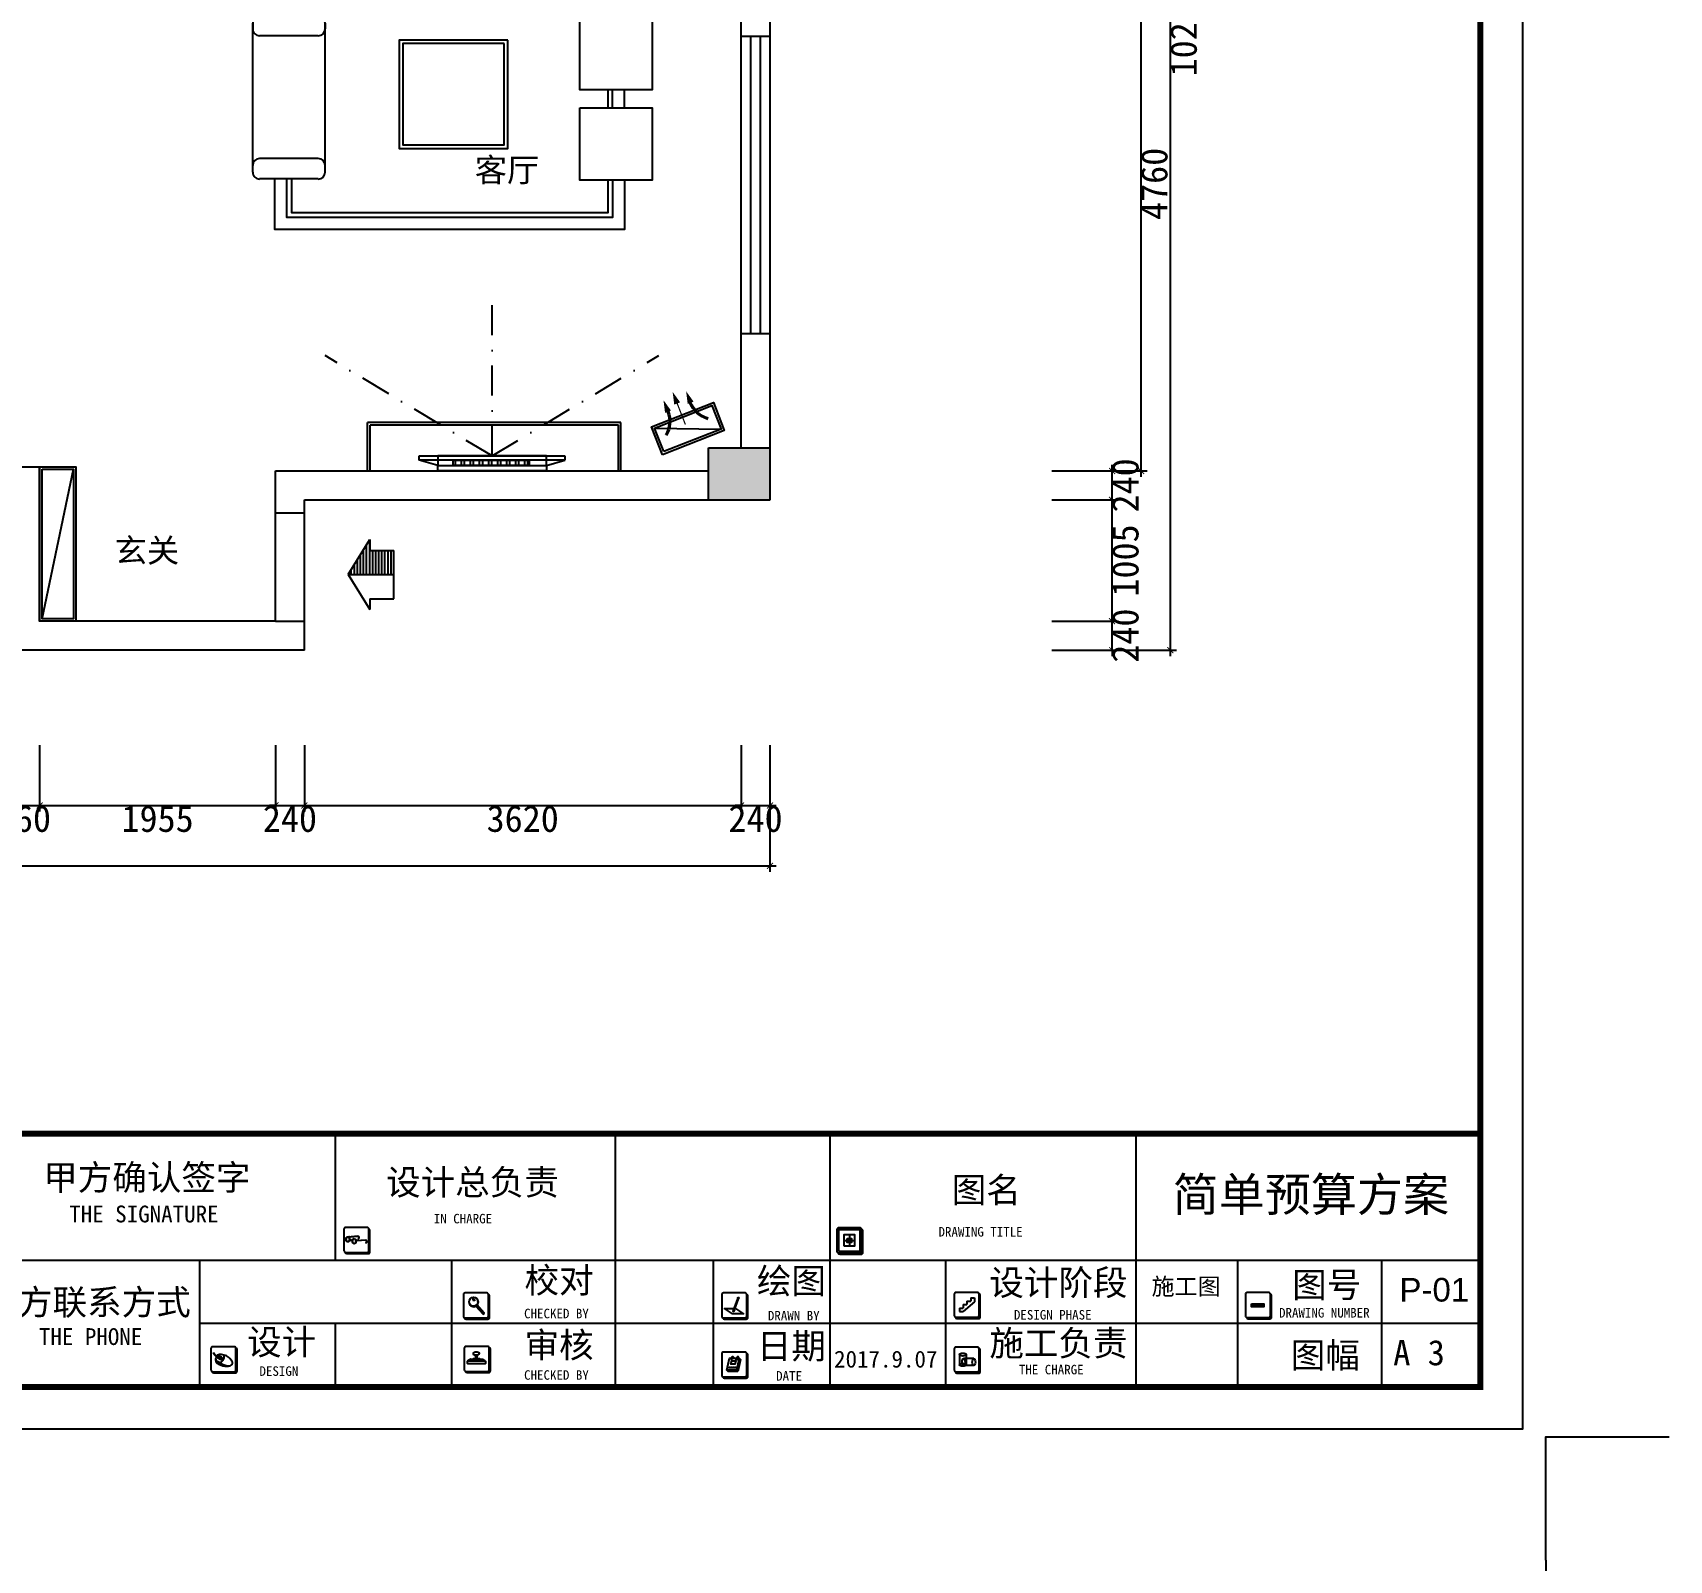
# Model space of a CAD drawing. Header units: millimetres. Extents: x 39175 to 443077, y -41362 to 75939.
# Drawn here: x 323494 to 337061, y -18370 to -5706 of the extents above; entities that cross this region are included whole.
import ezdxf
from ezdxf.enums import TextEntityAlignment as Align

# ---------------------------------------------------------------- set-up
doc = ezdxf.new("R2010")
doc.units = ezdxf.units.MM
doc.linetypes.add('DASHDOT', pattern=[1, 0.5, -0.25, 0, -0.25])
for name, color, linetype in [('0-01图框模板说明', 2, 'Continuous'), ('0-02图框细线', 136, 'Continuous'), ('016-P平面家具', 51, 'Continuous'), ('阿拉1', 8, 'Continuous')]:
    doc.layers.add(name, color=color, linetype=linetype)
doc.layers.add('Z not print', color=8, linetype='Continuous', plot=False)
doc.styles.add('ar', font='arial.ttf')
doc.styles.get("Standard").update_dxf_attribs({"font": ''})
doc.styles.get('Standard').set_extended_font_data('NSimSun')
doc.dimstyles.new('ISO-25', dxfattribs={"dimtxt": 220, "dimasz": 50, "dimexe": 50, "dimexo": 0.625, "dimtad": 2, "dimdec": 0, "dimtxsty": 'Standard', "dimblk": 'ARCHTICK', "dimcen": 2.5, "dimdle": 50, "dimclrd": 251, "dimclre": 251, "dimclrt": 51, "dimadec": 0, "dimazin": 0, "dimtfac": 1, "dimtdec": 0, "dimtix": 1, "dimtmove": 2, "dimatfit": 3, "dimfxl": 500, "dimfxlon": 1, "dimarcsym": 0})

# ---------------------------------------------------------------- blocks, each defined once
blk = doc.blocks.new('hgggg')
at = {"layer": '0-01图框模板说明'}
for points in [[(3505.73, 399.54, -0.414214), (3505.53, 399.34), (3502.97, 399.34, -0.071272), (3502.92, 399.35, 0.348143), (3503.11, 399.2), (3505.67, 399.2, 0.414214), (3505.86, 399.39), (3505.86, 401.95, 0.333108), (3505.72, 402.14, -0.057743), (3505.73, 402.09)], [(3564.11, 399.47, -0.414214), (3563.92, 399.28), (3561.36, 399.28, -0.071272), (3561.3, 399.28, 0.348143), (3561.5, 399.13), (3564.05, 399.13, 0.414214), (3564.25, 399.33), (3564.25, 401.89, 0.333108), (3564.11, 402.08, -0.057743), (3564.11, 402.03)], [(3519.89, 391.78, -0.414214), (3519.7, 391.59), (3517.14, 391.59, -0.071272), (3517.08, 391.59, 0.348143), (3517.27, 391.44), (3519.83, 391.44, 0.414214), (3520.03, 391.64), (3520.03, 394.2, 0.333108), (3519.89, 394.39, -0.057743), (3519.89, 394.34)], [(3550.49, 391.78, -0.414214), (3550.29, 391.59), (3547.73, 391.59, -0.071272), (3547.68, 391.59, 0.348143), (3547.87, 391.44), (3550.43, 391.44, 0.414214), (3550.62, 391.64), (3550.62, 394.2, 0.333108), (3550.48, 394.39, -0.057743), (3550.49, 394.34)], [(3578.01, 391.85, -0.414214), (3577.81, 391.65), (3575.26, 391.65, -0.071272), (3575.2, 391.66, 0.348143), (3575.39, 391.51), (3577.95, 391.51, 0.414214), (3578.15, 391.7), (3578.15, 394.26, 0.333108), (3578.01, 394.45, -0.057743), (3578.01, 394.4)], [(3612.51, 391.82, -0.414214), (3612.31, 391.62), (3609.76, 391.62, -0.071272), (3609.7, 391.63, 0.348143), (3609.89, 391.48), (3612.45, 391.48, 0.414214), (3612.65, 391.67), (3612.65, 394.23, 0.333108), (3612.51, 394.42, -0.057743), (3612.51, 394.38)], [(3610.26, 393.25), (3611.74, 393.25), (3611.74, 392.89), (3610.26, 392.89)], [(3489.99, 385.41, -0.414214), (3489.79, 385.21), (3487.23, 385.21, -0.071272), (3487.18, 385.22, 0.348143), (3487.37, 385.07), (3489.93, 385.07, 0.414214), (3490.12, 385.26), (3490.12, 387.82, 0.333108), (3489.98, 388.01, -0.057743), (3489.99, 387.97)], [(3519.99, 385.44, -0.414214), (3519.79, 385.25), (3517.23, 385.25, -0.071272), (3517.18, 385.26, 0.348143), (3517.37, 385.1), (3519.93, 385.1, 0.414214), (3520.13, 385.3), (3520.13, 387.86, 0.333108), (3519.98, 388.05, -0.057743), (3519.99, 388)], [(3578.01, 385.37, -0.414214), (3577.81, 385.18), (3575.26, 385.18, -0.071272), (3575.2, 385.18, 0.348143), (3575.39, 385.03), (3577.95, 385.03, 0.414214), (3578.15, 385.23), (3578.15, 387.79, 0.333108), (3578.01, 387.98, -0.057743), (3578.01, 387.93)], [(3550.49, 384.79, -0.414214), (3550.29, 384.59), (3547.73, 384.59, -0.071272), (3547.68, 384.6, 0.348143), (3547.87, 384.45), (3550.43, 384.45, 0.414214), (3550.62, 384.64), (3550.62, 387.2, 0.333108), (3550.48, 387.39, -0.057743), (3550.49, 387.35)]]:
    blk.add_hatch(color=8, dxfattribs=at).paths.add_polyline_path(points)
h = blk.add_hatch(color=8, dxfattribs=at)
h.paths.add_polyline_path([(3562.64, 400.99), (3562.38, 400.99), (3562.38, 400.75), (3562.64, 400.75)])
h.paths.add_polyline_path([(3562.64, 400.75), (3562.89, 400.75), (3562.89, 400.99), (3562.64, 400.99)])
h.paths.add_polyline_path([(3562.64, 400.75), (3562.64, 400.52), (3562.89, 400.52), (3562.89, 400.75)])
h.paths.add_polyline_path([(3562.64, 400.75), (3562.38, 400.75), (3562.38, 400.52), (3562.64, 400.52)])
at = {"layer": '0-01图框模板说明', "color": 8}
for p, q in [((3503.25, 401.2), (3504.44, 401.29)), ((3503.43, 401.19), (3504.46, 401.27)), ((3562.64, 401.41), (3562.64, 400.1)), ((3504.18, 400.74), (3505.37, 400.84)), ((3504.36, 400.73), (3505.39, 400.81)), ((3561.98, 400.75), (3563.29, 400.75)), ((3577.45, 393.49), (3576.13, 392.32)), ((3576.56, 393.56), (3576.56, 393.15)), ((3576.56, 393.56), (3577.01, 393.56)), ((3577.01, 393.95), (3577.45, 393.95)), ((3577.01, 393.95), (3577.01, 393.56)), ((3577.45, 393.95), (3577.45, 393.49)), ((3518.38, 393.02), (3519.23, 392.05)), ((3518.54, 393.16), (3519.38, 392.19)), ((3548.9, 392.34), (3548.88, 392.3)), ((3548.88, 392.3), (3548.89, 392.28)), ((3548.91, 392.33), (3548.89, 392.28)), ((3548.9, 392.3), (3548.89, 392.28)), ((3548.92, 392.33), (3548.9, 392.3)), ((3575.67, 392.73), (3575.67, 392.32)), ((3575.67, 392.73), (3576.12, 392.73)), ((3575.67, 392.32), (3576.13, 392.32)), ((3576.12, 393.15), (3576.56, 393.15)), ((3576.12, 393.15), (3576.12, 392.73)), ((3487.53, 386.56), (3487.53, 386.56)), ((3487.66, 386.95), (3488.14, 386.7)), ((3487.75, 386.44), (3488.36, 386.1)), ((3488.27, 386.93), (3487.79, 387.11)), ((3487.86, 386.92), (3487.86, 386.92)), ((3487.86, 386.92), (3488.21, 386.73)), ((3488.28, 386.86), (3487.91, 387.01)), ((3488.9, 387.07), (3488.28, 387.23)), ((3488.41, 386.7), (3488.52, 386.64)), ((3517.44, 386.49), (3517.74, 386.7)), ((3517.77, 386.7), (3518.07, 386.7)), ((3518.41, 386.87), (3518.41, 386.93)), ((3518.52, 386.87), (3518.52, 386.93)), ((3518.89, 386.7), (3519.22, 386.7)), ((3519.52, 386.49), (3519.25, 386.69)), ((3549.63, 386.78), (3549.3, 385.36)), ((3549.68, 386.74), (3549.35, 385.32)), ((3549.72, 386.71), (3549.39, 385.29)), ((3549.76, 386.67), (3549.43, 385.25)), ((3549.59, 386.82), (3549.76, 386.67)), ((3575.68, 387.24), (3575.68, 386.03)), ((3577.38, 386.76), (3576.17, 386.76)), ((3577.38, 385.95), (3576.17, 385.95)), ((3576.49, 387.24), (3576.49, 386.03)), ((3548.12, 385.4), (3548.29, 385.25)), ((3549.3, 385.36), (3548.17, 385.36)), ((3549.35, 385.32), (3548.21, 385.32)), ((3549.39, 385.29), (3548.26, 385.29)), ((3549.43, 385.25), (3548.29, 385.25))]:
    blk.add_line(p, q, dxfattribs=at)
at = {"layer": '0-01图框模板说明', "color": 2, "const_width": 0.724}
blk.add_lwpolyline([(3637.38, 670.41), (3637.38, 383.41), (3227.38, 383.41), (3227.38, 670.41)], close=True, dxfattribs=at)
blk.add_lwpolyline([(3637.38, 413.41), (3227.33, 413.41)], dxfattribs=at)
at = {"layer": '0-01图框模板说明', "color": 8}
for points in [[(3502.97, 399.34), (3505.53, 399.34, 0.414214), (3505.73, 399.54), (3505.73, 402.09, 0.414214), (3505.53, 402.29), (3502.97, 402.29, 0.414214), (3502.78, 402.09), (3502.78, 399.54, 0.414214)], [(3561.36, 399.28), (3563.92, 399.28, 0.414214), (3564.11, 399.47), (3564.11, 402.03, 0.414214), (3563.92, 402.23), (3561.36, 402.23, 0.414214), (3561.16, 402.03), (3561.16, 399.47, 0.414214)], [(3517.14, 391.59), (3519.7, 391.59, 0.414214), (3519.89, 391.78), (3519.89, 394.34, 0.414214), (3519.7, 394.54), (3517.14, 394.54, 0.414214), (3516.94, 394.34), (3516.94, 391.78, 0.414214)], [(3547.73, 391.59), (3550.29, 391.59, 0.414214), (3550.49, 391.78), (3550.49, 394.34, 0.414214), (3550.29, 394.54), (3547.73, 394.54, 0.414214), (3547.54, 394.34), (3547.54, 391.78, 0.414214)], [(3549.55, 393.92), (3549.44, 393.95), (3549.44, 393.97, -0.451962), (3549.51, 394), (3549.52, 393.99, -0.418435), (3549.55, 393.93)], [(3575.26, 391.65), (3577.81, 391.65, 0.414214), (3578.01, 391.85), (3578.01, 394.4, 0.414214), (3577.81, 394.6), (3575.26, 394.6, 0.414214), (3575.06, 394.4), (3575.06, 391.85, 0.414214)], [(3609.76, 391.62), (3612.31, 391.62, 0.414214), (3612.51, 391.82), (3612.51, 394.38, 0.414214), (3612.31, 394.57), (3609.76, 394.57, 0.414214), (3609.56, 394.38), (3609.56, 391.82, 0.414214)], [(3487.23, 385.21), (3489.79, 385.21, 0.414214), (3489.99, 385.41), (3489.99, 387.97, 0.414214), (3489.79, 388.16), (3487.23, 388.16, 0.414214), (3487.03, 387.97), (3487.03, 385.41, 0.414214)], [(3517.23, 385.25), (3519.79, 385.25, 0.414214), (3519.99, 385.44), (3519.99, 388, 0.414214), (3519.79, 388.2), (3517.23, 388.2, 0.414214), (3517.04, 388), (3517.04, 385.44, 0.414214)], [(3575.26, 385.18), (3577.81, 385.18, 0.414214), (3578.01, 385.37), (3578.01, 387.93, 0.414214), (3577.81, 388.13), (3575.26, 388.13, 0.414214), (3575.06, 387.93), (3575.06, 385.37, 0.414214)], [(3517.48, 386.5), (3519.48, 386.5, -0.414214), (3519.53, 386.45), (3519.53, 386.19, -0.414214), (3519.48, 386.13), (3517.48, 386.13, -0.414214), (3517.42, 386.19), (3517.42, 386.45, -0.414214)], [(3547.73, 384.59), (3550.29, 384.59, 0.414214), (3550.49, 384.79), (3550.49, 387.35, 0.414214), (3550.29, 387.54), (3547.73, 387.54, 0.414214), (3547.54, 387.35), (3547.54, 384.79, 0.414214)]]:
    blk.add_lwpolyline(points, format="xyb", close=True, dxfattribs=at)
for points in [[(3502.92, 399.35, 0.348143), (3503.11, 399.2), (3505.67, 399.2, 0.414214), (3505.86, 399.39), (3505.86, 401.95, 0.333108), (3505.72, 402.14)], [(3561.3, 399.28, 0.348143), (3561.5, 399.13), (3564.05, 399.13, 0.414214), (3564.25, 399.33), (3564.25, 401.89, 0.333108), (3564.11, 402.08)], [(3517.08, 391.59, 0.348143), (3517.27, 391.44), (3519.83, 391.44, 0.414214), (3520.03, 391.64), (3520.03, 394.2, 0.333108), (3519.89, 394.39)], [(3547.68, 391.59, 0.348143), (3547.87, 391.44), (3550.43, 391.44, 0.414214), (3550.62, 391.64), (3550.62, 394.2, 0.333108), (3550.48, 394.39)], [(3575.2, 391.66, 0.348143), (3575.39, 391.51), (3577.95, 391.51, 0.414214), (3578.15, 391.7), (3578.15, 394.26, 0.333108), (3578.01, 394.45)], [(3609.7, 391.63, 0.348143), (3609.89, 391.48), (3612.45, 391.48, 0.414214), (3612.65, 391.67), (3612.65, 394.23, 0.333108), (3612.51, 394.42)], [(3487.18, 385.22, 0.348143), (3487.37, 385.07), (3489.93, 385.07, 0.414214), (3490.12, 385.26), (3490.12, 387.82, 0.333108), (3489.98, 388.01)], [(3517.18, 385.26, 0.348143), (3517.37, 385.1), (3519.93, 385.1, 0.414214), (3520.13, 385.3), (3520.13, 387.86, 0.333108), (3519.98, 388.05)], [(3575.2, 385.18, 0.348143), (3575.39, 385.03), (3577.95, 385.03, 0.414214), (3578.15, 385.23), (3578.15, 387.79, 0.333108), (3578.01, 387.98)], [(3547.68, 384.6, 0.348143), (3547.87, 384.45), (3550.43, 384.45, 0.414214), (3550.62, 384.64), (3550.62, 387.2, 0.333108), (3550.48, 387.39)]]:
    blk.add_lwpolyline(points, format="xyb", dxfattribs=at)
for points in [[(3561.37, 399.48), (3563.91, 399.48), (3563.91, 402.02), (3561.37, 402.02)], [(3561.98, 400.1), (3563.29, 400.1), (3563.29, 401.41), (3561.98, 401.41)], [(3562.38, 400.99), (3562.89, 400.99), (3562.89, 400.52), (3562.38, 400.52)], [(3549.51, 393.82), (3549.4, 393.85), (3548.94, 392.57), (3549.04, 392.54)], [(3549.55, 393.91), (3549.44, 393.96), (3549.4, 393.86), (3549.51, 393.81)], [(3548.92, 392.33), (3548.9, 392.34), (3548.94, 392.57), (3549.04, 392.54)], [(3610.26, 393.25), (3611.74, 393.25), (3611.74, 392.89), (3610.26, 392.89)], [(3518.03, 386.68), (3518.93, 386.68), (3518.93, 386.57), (3518.03, 386.57)], [(3548.41, 385.73), (3548.52, 385.73), (3548.49, 385.65), (3548.38, 385.65)], [(3548.72, 386.48), (3549.18, 386.48), (3549.07, 386.11), (3548.6, 386.11)], [(3548.63, 385.73), (3548.74, 385.73), (3548.71, 385.65), (3548.6, 385.65)], [(3548.84, 385.73), (3548.95, 385.73), (3548.93, 385.65), (3548.81, 385.65)], [(3549.06, 385.73), (3549.17, 385.73), (3549.14, 385.65), (3549.03, 385.65)]]:
    blk.add_lwpolyline(points, close=True, dxfattribs=at)
for points in [[(3549.11, 392.7), (3549.15, 392.7), (3550.12, 392.07), (3548.82, 392.07), (3547.85, 392.7), (3548.98, 392.7)], [(3518.62, 386.76), (3518.8, 386.76), (3518.93, 386.68), (3518.03, 386.68), (3518.17, 386.76), (3518.31, 386.76)], [(3548.7, 386.82), (3549.59, 386.82), (3549.26, 385.4), (3548.12, 385.4), (3548.45, 386.82), (3548.65, 386.82)]]:
    blk.add_lwpolyline(points, dxfattribs=at)
for centre, radius in [((3518.13, 393.49), 0.533), ((3549.28, 386.66), 0.04)]:
    blk.add_circle(centre, radius, dxfattribs=at)
for centre, radius, start, end in [((3504.37, 401.1), 0.208, 298.7114, 70.1269), ((3504.37, 401.09), 0.198, 300.3285, 62.5398), ((3504.46, 401.26), 0.00492, 62.5398, 94.538), ((3503.53, 400.83), 0.368, 105.757, 120.9015), ((3503.54, 400.47), 0.321, 39.9377, 115.0821), ((3503.66, 401.01), 0.239, 194.4811, 315.0527), ((3503.43, 401.18), 0.00492, 94.538, 105.757), ((3504.46, 400.38), 0.368, 105.757, 138.6812), ((3504.36, 400.73), 0.00492, 94.538, 105.757), ((3504.47, 400.92), 0.00504, 133.8328, 294.2798), ((3505.3, 400.64), 0.208, 298.7114, 70.1269), ((3505.39, 400.81), 0.00492, 62.5398, 94.538), ((3505.3, 400.64), 0.198, 300.3285, 62.5398), ((3505.4, 400.46), 0.00504, 133.8328, 294.2798), ((3518.1, 393.5), 0.266, 22.4479, 114.9174), ((3518.04, 393.62), 0.125, 340.0341, 111.5177), ((3518.14, 393.44), 0.533, 323.7918, 16.5929), ((3518.14, 393.44), 0.533, 191.5054, 300.5031), ((3519.27, 392.15), 0.116, 246.2917, 21.6824), ((3488.27, 386.62), 0.686, 172.2315, 207.5085), ((3487.9, 386.71), 0.315, 158.1829, 240.9002), ((3488.94, 386.19), 1.48, 139.3249, 154.2833), ((3488.96, 388.03), 2.17, 233.0714, 279.6677), ((3488.13, 386.74), 0.518, 74.0812, 127.264), ((3487.88, 386.97), 0.0535, 54.1755, 246.924), ((3487.91, 386.98), 0.691, 277.384, 14.5417), ((3488.3, 386.97), 0.31, 239.1443, 279.6549), ((3488.23, 386.8), 0.0797, 255.5948, 46.2056), ((3488.13, 386.65), 0.31, 22.1455, 62.6561), ((3488.34, 386.74), 0.0787, 279.6549, 22.1455), ((3489.22, 387.84), 1.94, 243.4996, 273.0164), ((3487.87, 385.42), 1.94, 28.784, 58.3007), ((3489.18, 386.27), 0.4, 290.3762, 11.4241), ((3517.77, 386.65), 0.0574, 90, 119.8772), ((3518.46, 388.33), 1.14, 259.2449, 280.7551), ((3517.99, 386.87), 0.423, 7.6088, 51.9955), ((3518.23, 386.94), 0.197, 284.907, 336.821), ((3518.47, 387.04), 0.345, 237.0341, 302.9659), ((3518.94, 386.87), 0.423, 128.0045, 172.3912), ((3518.56, 386.87), 0.0402, 180, 209.5766), ((3518.71, 386.96), 0.21, 209.5766, 255.9056), ((3519.22, 386.65), 0.0574, 58.6434, 90), ((3548.67, 386.66), 0.04, 133.5405, 58.5094), ((3548.94, 386.72), 0.301, 120.0838, 193.4607), ((3548.67, 386.67), 0.0305, 218.3923, 328.4538), ((3548.94, 386.73), 0.249, 118.9884, 196.0214), ((3548.69, 386.65), 0.04, 72.6047, 87.6936), ((3548.83, 386.84), 0.146, 350.5454, 105.731), ((3548.81, 386.83), 0.115, 355.4404, 89.6822), ((3549.55, 386.72), 0.301, 127.1675, 193.4607), ((3549.3, 386.65), 0.04, 72.6047, 215.7707), ((3549.28, 386.67), 0.0305, 218.3923, 328.4538), ((3549.54, 386.73), 0.24, 120.88, 197.6449), ((3549.43, 386.88), 0.102, 75.6414, 126.1244), ((3549.42, 386.86), 0.0801, 333.2308, 96.566), ((3549.42, 386.86), 0.124, 340.7006, 72.9302)]:
    blk.add_arc(centre, radius, start, end, dxfattribs=at)
for centre, major_axis, ratio in [((3503.23, 400.89), (0, 0.305), 0.646017), ((3503.25, 400.88), (0, 0.305), 0.646017), ((3503.99, 400.67), (0, 0.305), 0.646017), ((3504, 400.66), (0, 0.305), 0.646017), ((3576.08, 387.24), (-0.401, 0), 0.454196), ((3576.08, 386.03), (-0.401, 0), 0.454196), ((3576.17, 386.35), (0, 0.401), 0.454196), ((3577.38, 386.35), (0, 0.401), 0.454196)]:
    blk.add_ellipse(centre, major_axis=major_axis, ratio=ratio, dxfattribs=at)
blk.add_ellipse((3518.46, 387.35), major_axis=(0.376, 0), ratio=0.460933, start_param=-0.967391, end_param=4.108984, dxfattribs=at)
for points in [[(3487.72, 387.06), (3487.51, 387.09), (3487.4, 387.2), (3487.35, 387.45)], [(3487.75, 387.1), (3487.5, 387.1), (3487.42, 387.28), (3487.37, 387.47)]]:
    blk.add_open_spline(points, degree=3, dxfattribs=at)
at = {"layer": '0-02图框细线'}
for p, q in [((3501.79, 398.41), (3501.79, 413.41)), ((3534.96, 398.41), (3534.96, 413.41)), ((3560.37, 383.41), (3560.37, 413.41)), ((3596.6, 398.41), (3596.6, 413.41)), ((3323.65, 398.41), (3637.38, 398.41)), ((3485.71, 383.41), (3485.71, 398.41)), ((3515.58, 383.41), (3515.58, 398.41)), ((3534.96, 383.41), (3534.96, 398.41)), ((3546.55, 383.41), (3546.55, 398.41)), ((3574.07, 383.41), (3574.07, 398.41)), ((3596.6, 383.41), (3596.6, 398.41)), ((3608.67, 383.41), (3608.67, 398.41)), ((3625.66, 398.41), (3625.66, 383.41)), ((3637.38, 390.91), (3485.71, 390.91)), ((3501.79, 383.41), (3501.79, 390.91))]:
    blk.add_line(p, q, dxfattribs=at)
blk.add_lwpolyline([(3642.38, 675.41), (3642.38, 378.41), (3222.38, 378.41), (3222.38, 675.41)], close=True, dxfattribs=at)
at = {"layer": 'Z not print', "color": 5}
for points in [[(3645.14, 691.34), (3645.14, 676.74), (3659.75, 676.74)], [(3645.14, 362.88), (3645.14, 377.48), (3659.75, 377.48)]]:
    blk.add_lwpolyline(points, dxfattribs=at)
at = {"layer": '0-02图框细线'}
for s, insert, char_height, attachment_point in [('{\\fSimSun|b0|i0|c134|p2;甲方确认签字}', (3467.17, 408.05), 3, 4), ('{\\fSimSun|b0|i0|c134|p2;设计总负责}', (3507.77, 407.48), 3, 4), ('{\\fSimSun|b0|i0|c134|p2;图名}', (3574.77, 406.57), 3, 4), ('{\\fSimSun|b0|i0|c134|p2;THE SIGNATURE}', (3470.25, 403.87), 2, 4), ('{\\fSimSun|b0|i0|c134|p2;IN CHARGE}', (3513.43, 403.33), 1.1268, 4), ('{\\fSimSun|b0|i0|c134|p2;DRAWING TITLE}', (3573.2, 401.77), 1.1268, 4), ('{\\fSimSun|b0|i0|c134|p2;校对}', (3524.17, 395.88), 3, 4), ('{\\fSimSun|b0|i0|c134|p2;绘图}', (3551.69, 395.79), 3, 4), ('{\\fSimSun|b0|i0|c134|p2;设计阶段}', (3579.22, 395.59), 3, 4), ('{\\fSimSun|b0|i0|c134|p2;甲方联系方式}', (3460.09, 393.27), 3, 4), ('{\\fSimHei|b0|i0|c134|p2;施工图}', (3602.52, 395.2), 2, 5), ('{\\fSimSun|b0|i0|c134|p2;图号}', (3615.08, 395.34), 3, 4), ('{\\fSimSun|b0|i0|c134|p2;CHECKED BY}', (3524.12, 392.09), 1.1268, 4), ('{\\fSimSun|b0|i0|c134|p2;DRAWN BY}', (3552.99, 391.85), 1.1268, 4), ('{\\fSimSun|b0|i0|c134|p2;DESIGN PHASE}', (3582.13, 391.94), 1.1268, 4), ('{\\fSimSun|b0|i0|c134|p2;DRAWING NUMBER}', (3613.53, 392.18), 1.1268, 4), ('{\\fSimSun|b0|i0|c134|p2;THE PHONE}', (3466.66, 389.35), 2, 4), ('{\\fSimSun|b0|i0|c134|p2;设计}', (3491.31, 388.55), 3, 4), ('{\\fSimSun|b0|i0|c134|p2;审核}', (3524.17, 388.21), 3, 4), ('{\\fSimSun|b0|i0|c134|p2;日期}', (3551.69, 388.07), 3, 4), ('{\\fSimSun|b0|i0|c134|p2;施工负责}', (3579.22, 388.42), 3, 4), ('{\\fSimHei|b0|i0|c134|p49;2017.9.07}', (3560.83, 386.68), 2, 4), ('{\\fSimSun|b0|i0|c134|p2;图幅}', (3614.92, 387), 3, 4), ('{\\fSimSun|b0|i0|c134|p2;A 3}', (3627.05, 387.44), 3, 4), ('{\\fSimSun|b0|i0|c134|p2;DESIGN}', (3492.78, 385.27), 1.1268, 4), ('{\\fSimSun|b0|i0|c134|p2;THE CHARGE}', (3582.72, 385.45), 1.1268, 4), ('{\\fSimSun|b0|i0|c134|p2;CHECKED BY}', (3524.12, 384.81), 1.1268, 4), ('{\\fSimSun|b0|i0|c134|p2;DATE}', (3553.97, 384.71), 1.1268, 4)]:
    blk.add_mtext(s, dxfattribs=dict(at, insert=insert, char_height=char_height, attachment_point=attachment_point))
blk = doc.blocks.new('_ArchTick')
at = {"color": 0, "linetype": 'ByBlock', "const_width": 0.15}
blk.add_lwpolyline([(-0.5, -0.5), (0.5, 0.5)], dxfattribs=at)
blk = doc.blocks.new('*D384')
at = {"color": 251, "lineweight": -2, "transparency": 16777216}
for p, q in [((323291, -11612), (323291, -12162)), ((323551, -11612), (323551, -12162)), ((323291, -12112), (323241, -12112)), ((323291, -12112), (323551, -12112)), ((323551, -12112), (323601, -12112))]:
    blk.add_line(p, q, dxfattribs=at)
at = {"layer": 'Defpoints', "color": 0, "transparency": 16777216}
for p in [(323291, -10584), (323551, -10584), (323551, -12112)]:
    blk.add_point(p, dxfattribs=at)
at = {"color": 251, "lineweight": -2, "transparency": 16777216, "xscale": 50, "yscale": 50, "zscale": 50}
blk.add_blockref('_ArchTick', (323291, -12112), dxfattribs=at)
at = {"color": 251, "lineweight": -2, "transparency": 16777216, "xscale": 50, "yscale": 50, "zscale": 50, "rotation": 180}
blk.add_blockref('_ArchTick', (323551, -12112), dxfattribs=at)
at = {"color": 51, "transparency": 16777216, "insert": (323421, -12223), "char_height": 220, "attachment_point": 5}
blk.add_mtext('260', dxfattribs=at)
blk = doc.blocks.new('*D374')
at = {"color": 251, "lineweight": -2, "transparency": 16777216}
for p, q in [((323551, -11612), (323551, -12162)), ((325506, -11612), (325506, -12162)), ((323501, -12112), (325556, -12112))]:
    blk.add_line(p, q, dxfattribs=at)
at = {"layer": 'Defpoints', "color": 0, "transparency": 16777216}
for p in [(323551, -10584), (325506, -10584), (325506, -12112)]:
    blk.add_point(p, dxfattribs=at)
at = {"color": 251, "lineweight": -2, "transparency": 16777216, "xscale": 50, "yscale": 50, "zscale": 50, "rotation": 180}
blk.add_blockref('_ArchTick', (323551, -12112), dxfattribs=at)
at = {"color": 251, "lineweight": -2, "transparency": 16777216, "xscale": 50, "yscale": 50, "zscale": 50}
blk.add_blockref('_ArchTick', (325506, -12112), dxfattribs=at)
at = {"color": 51, "transparency": 16777216, "insert": (324529, -12223), "char_height": 220, "attachment_point": 5}
blk.add_mtext('1955', dxfattribs=at)
blk = doc.blocks.new('*D375')
at = {"color": 251, "lineweight": -2, "transparency": 16777216}
for p, q in [((325506, -11612), (325506, -12162)), ((325746, -11612), (325746, -12162)), ((325506, -12112), (325456, -12112)), ((325506, -12112), (325746, -12112)), ((325746, -12112), (325796, -12112))]:
    blk.add_line(p, q, dxfattribs=at)
at = {"layer": 'Defpoints', "color": 0, "transparency": 16777216}
for p in [(325506, -10584), (325746, -10584), (325746, -12112)]:
    blk.add_point(p, dxfattribs=at)
at = {"color": 251, "lineweight": -2, "transparency": 16777216, "xscale": 50, "yscale": 50, "zscale": 50}
blk.add_blockref('_ArchTick', (325506, -12112), dxfattribs=at)
at = {"color": 251, "lineweight": -2, "transparency": 16777216, "xscale": 50, "yscale": 50, "zscale": 50, "rotation": 180}
blk.add_blockref('_ArchTick', (325746, -12112), dxfattribs=at)
at = {"color": 51, "transparency": 16777216, "insert": (325626, -12223), "char_height": 220, "attachment_point": 5}
blk.add_mtext('240', dxfattribs=at)
blk = doc.blocks.new('*D376')
at = {"color": 251, "lineweight": -2, "transparency": 16777216}
for p, q in [((325746, -11612), (325746, -12162)), ((329366, -11612), (329366, -12162)), ((325696, -12112), (329416, -12112))]:
    blk.add_line(p, q, dxfattribs=at)
at = {"layer": 'Defpoints', "color": 0, "transparency": 16777216}
for p in [(329366, -9149), (325746, -10584), (329366, -12112)]:
    blk.add_point(p, dxfattribs=at)
at = {"color": 251, "lineweight": -2, "transparency": 16777216, "xscale": 50, "yscale": 50, "zscale": 50, "rotation": 180}
blk.add_blockref('_ArchTick', (325746, -12112), dxfattribs=at)
at = {"color": 251, "lineweight": -2, "transparency": 16777216, "xscale": 50, "yscale": 50, "zscale": 50}
blk.add_blockref('_ArchTick', (329366, -12112), dxfattribs=at)
at = {"color": 51, "transparency": 16777216, "insert": (327556, -12223), "char_height": 220, "attachment_point": 5}
blk.add_mtext('3620', dxfattribs=at)
blk = doc.blocks.new('*D377')
at = {"color": 251, "lineweight": -2, "transparency": 16777216}
for p, q in [((329366, -11612), (329366, -12162)), ((329606, -11612), (329606, -12162)), ((329366, -12112), (329316, -12112)), ((329366, -12112), (329606, -12112)), ((329606, -12112), (329656, -12112))]:
    blk.add_line(p, q, dxfattribs=at)
at = {"layer": 'Defpoints', "color": 0, "transparency": 16777216}
for p in [(329366, -9149), (329606, -9579), (329606, -12112)]:
    blk.add_point(p, dxfattribs=at)
at = {"color": 251, "lineweight": -2, "transparency": 16777216, "xscale": 50, "yscale": 50, "zscale": 50}
blk.add_blockref('_ArchTick', (329366, -12112), dxfattribs=at)
at = {"color": 251, "lineweight": -2, "transparency": 16777216, "xscale": 50, "yscale": 50, "zscale": 50, "rotation": 180}
blk.add_blockref('_ArchTick', (329606, -12112), dxfattribs=at)
at = {"color": 51, "transparency": 16777216, "insert": (329486, -12223), "char_height": 220, "attachment_point": 5}
blk.add_mtext('240', dxfattribs=at)
blk = doc.blocks.new('*D385')
at = {"color": 251, "lineweight": -2, "transparency": 16777216}
for p, q in [((332442, -10584), (332442, -10534)), ((331942, -10584), (332492, -10584)), ((332442, -10824), (332442, -10584)), ((331942, -10824), (332492, -10824)), ((332442, -10824), (332442, -10874))]:
    blk.add_line(p, q, dxfattribs=at)
at = {"layer": 'Defpoints', "color": 0, "transparency": 16777216}
for p in [(325506, -10584), (332442, -10584), (325746, -10824)]:
    blk.add_point(p, dxfattribs=at)
at = {"color": 251, "lineweight": -2, "transparency": 16777216, "xscale": 50, "yscale": 50, "zscale": 50}
for p, rotation in [((332442, -10584), 270), ((332442, -10824), 90)]:
    blk.add_blockref('_ArchTick', p, dxfattribs=dict(at, rotation=rotation))
at = {"color": 51, "transparency": 16777216, "insert": (332553, -10704), "char_height": 220, "attachment_point": 5, "rotation": 90}
blk.add_mtext('240', dxfattribs=at)
blk = doc.blocks.new('*D386')
at = {"color": 251, "lineweight": -2, "transparency": 16777216}
for p, q in [((331942, -9579), (332492, -9579)), ((332442, -10634), (332442, -9529)), ((331942, -10584), (332492, -10584))]:
    blk.add_line(p, q, dxfattribs=at)
at = {"layer": 'Defpoints', "color": 0, "transparency": 16777216}
for p in [(329606, -9579), (332442, -9579), (325506, -10584)]:
    blk.add_point(p, dxfattribs=at)
at = {"color": 251, "lineweight": -2, "transparency": 16777216, "xscale": 50, "yscale": 50, "zscale": 50}
for p, rotation in [((332442, -9579), 90), ((332442, -10584), 270)]:
    blk.add_blockref('_ArchTick', p, dxfattribs=dict(at, rotation=rotation))
at = {"color": 51, "transparency": 16777216, "insert": (332553, -10081), "char_height": 220, "attachment_point": 5, "rotation": 90}
blk.add_mtext('1005', dxfattribs=at)
blk = doc.blocks.new('*D387')
at = {"color": 251, "lineweight": -2, "transparency": 16777216}
for p, q in [((331942, -9339), (332492, -9339)), ((332442, -9339), (332442, -9289)), ((332442, -9579), (332442, -9339)), ((331942, -9579), (332492, -9579)), ((332442, -9579), (332442, -9629))]:
    blk.add_line(p, q, dxfattribs=at)
at = {"layer": 'Defpoints', "color": 0, "transparency": 16777216}
for p in [(329096, -9339), (332442, -9339), (329606, -9579)]:
    blk.add_point(p, dxfattribs=at)
at = {"color": 251, "lineweight": -2, "transparency": 16777216, "xscale": 50, "yscale": 50, "zscale": 50}
for p, rotation in [((332442, -9339), 270), ((332442, -9579), 90)]:
    blk.add_blockref('_ArchTick', p, dxfattribs=dict(at, rotation=rotation))
at = {"color": 51, "transparency": 16777216, "insert": (332553, -9459), "char_height": 220, "attachment_point": 5, "rotation": 90}
blk.add_mtext('240', dxfattribs=at)
blk = doc.blocks.new('*D388')
at = {"color": 251, "lineweight": -2, "transparency": 16777216}
for p, q in [((332182, -4579), (332732, -4579)), ((332682, -9389), (332682, -4529)), ((332182, -9339), (332732, -9339))]:
    blk.add_line(p, q, dxfattribs=at)
at = {"layer": 'Defpoints', "color": 0, "transparency": 16777216}
for p in [(329606, -4579), (332682, -4579), (329096, -9339)]:
    blk.add_point(p, dxfattribs=at)
at = {"color": 251, "lineweight": -2, "transparency": 16777216, "xscale": 50, "yscale": 50, "zscale": 50}
for p, rotation in [((332682, -4579), 90), ((332682, -9339), 270)]:
    blk.add_blockref('_ArchTick', p, dxfattribs=dict(at, rotation=rotation))
at = {"color": 51, "transparency": 16777216, "insert": (332793, -6959), "char_height": 220, "attachment_point": 5, "rotation": 90}
blk.add_mtext('4760', dxfattribs=at)
blk = doc.blocks.new('*D379')
at = {"color": 251, "lineweight": -2, "transparency": 16777216}
for p, q in [((312226, -12112), (312226, -12662)), ((329606, -12112), (329606, -12662)), ((312176, -12612), (329656, -12612))]:
    blk.add_line(p, q, dxfattribs=at)
at = {"layer": 'Defpoints', "color": 0, "transparency": 16777216}
for p in [(329606, -9579), (312226, -10824), (329606, -12612)]:
    blk.add_point(p, dxfattribs=at)
at = {"color": 251, "lineweight": -2, "transparency": 16777216, "xscale": 50, "yscale": 50, "zscale": 50, "rotation": 180}
blk.add_blockref('_ArchTick', (312226, -12612), dxfattribs=at)
at = {"color": 251, "lineweight": -2, "transparency": 16777216, "xscale": 50, "yscale": 50, "zscale": 50}
blk.add_blockref('_ArchTick', (329606, -12612), dxfattribs=at)
at = {"color": 51, "transparency": 16777216, "insert": (320916, -12723), "char_height": 220, "attachment_point": 5}
blk.add_mtext('17380', dxfattribs=at)
blk = doc.blocks.new('*D407')
at = {"color": 251, "lineweight": -2, "transparency": 16777216}
for p, q in [((332925, -10874), (332925, -514)), ((332425, -564), (332975, -564)), ((332425, -10824), (332975, -10824))]:
    blk.add_line(p, q, dxfattribs=at)
at = {"layer": 'Defpoints', "color": 0, "transparency": 16777216}
for p in [(325746, -564), (332925, -564), (325746, -10824)]:
    blk.add_point(p, dxfattribs=at)
at = {"color": 251, "lineweight": -2, "transparency": 16777216, "xscale": 50, "yscale": 50, "zscale": 50}
for p, rotation in [((332925, -564), 90), ((332925, -10824), 270)]:
    blk.add_blockref('_ArchTick', p, dxfattribs=dict(at, rotation=rotation))
at = {"color": 51, "transparency": 16777216, "insert": (333036, -5694), "char_height": 220, "attachment_point": 5, "rotation": 90}
blk.add_mtext('10260', dxfattribs=at)
blk = doc.blocks.new('A$C7E183354')
h = blk.add_hatch(color=51)
h.paths.add_polyline_path([(483, 363), (474, 368, 0.105784), (444, 277), (454, 281, -0.09957)])
h.paths.add_polyline_path([(454, 281), (444, 277, 0.024147), (442, 255), (452, 259, -0.02552)])
h.paths.add_polyline_path([(452, 259), (442, 255, 0.0992), (459, 166), (468, 170, -0.104026)])
h.paths.add_polyline_path([(133, 231), (130, 221, -0.09957), (207, 182), (217, 186, 0.105784)])
h.paths.add_polyline_path([(217, 186), (207, 182, -0.02552), (224, 167), (234, 171, 0.024147)])
h.paths.add_polyline_path([(234, 171), (224, 167, -0.104026), (274, 92), (283, 95, 0.0992)])
at = {"color": 250}
blk.add_line((104, 118), (499, 503), dxfattribs=at)
at = {"color": 1}
blk.add_line((459, 166), (468, 170), dxfattribs=at)
at = {"color": 51}
blk.add_line((274, 92), (283, 95), dxfattribs=at)
blk.add_lwpolyline([(0, 324), (93, 92), (604, 297), (510, 529)], close=True, dxfattribs=at)
at = {"color": 250}
blk.add_lwpolyline([(26, 313), (104, 118), (578, 308), (499, 503)], close=True, dxfattribs=at)
at = {"color": 51, "const_width": 10}
blk.add_lwpolyline([(380, 98), (310, 271)], dxfattribs=at)
at = {"color": 51}
for points in [[(503, 75, 0, 52.5, 0), (465, 170, 52.5, 52.5, 0)], [(316, 0, 0, 52.5, 0), (278, 95, 52.5, 52.5, 0)], [(418, 2, 0, 52.5, 0), (380, 98, 52.5, 52.5, 0)]]:
    blk.add_lwpolyline(points, format="xyseb", dxfattribs=at)
for centre, radius, start, end in [((672, 252), 229, 149.5372, 201.8853), ((672, 252), 219, 149.5372, 201.8853), ((70, 10), 219, 21.8853, 74.2333), ((70, 10), 229, 21.8853, 74.2333)]:
    blk.add_arc(centre, radius, start, end, dxfattribs=at)
blk = doc.blocks.new('海龙工具_2014102820235788')
at = {"layer": '016-P平面家具', "color": 51, "ltscale": 120}
for p, q in [((675, 1600), (125, 1600)), ((125, 1600), (125, 1050)), ((675, 1050), (675, 1600)), ((1751, 1419), (1600, 1419)), ((52, 1000), (661, 1000)), ((125, 1050), (675, 1050)), ((0, -948), (0, 948)), ((713, 948), (713, 843)), ((99, 790), (99, -790)), ((661, 790), (99, 790)), ((661, 790), (99, 790)), ((99, 790), (99, 314)), ((766, 790), (661, 790)), ((818, 367), (818, 738)), ((766, 314), (99, 314)), ((766, 314), (99, 314)), ((99, 314), (766, 314)), ((99, 314), (766, 314)), ((99, 314), (99, -314)), ((818, -262), (818, 262)), ((99, -314), (99, -790)), ((99, -314), (766, -314)), ((766, -314), (99, -314)), ((818, -738), (818, -367)), ((99, -790), (661, -790)), ((99, -790), (661, -790)), ((661, -790), (766, -790)), ((713, -843), (713, -948)), ((661, -1000), (52, -1000)), ((125, -1600), (125, -1050)), ((125, -1050), (675, -1050)), ((675, -1050), (675, -1600)), ((2284, -1064), (1047, -1064)), ((1047, -1064), (1096, -1064)), ((1047, -1064), (1096, -1064)), ((2284, -1064), (2227, -1064)), ((991, -1121), (991, -1608)), ((991, -1121), (991, -1608)), ((1152, -1121), (1152, -1608)), ((1152, -1121), (1152, -1608)), ((2170, -1121), (2170, -1608)), ((2340, -1121), (2340, -1608)), ((675, -1600), (125, -1600)), ((2284, -1664), (1047, -1664)), ((1047, -1664), (1096, -1664)), ((1047, -1664), (1096, -1664)), ((2284, -1664), (2227, -1664))]:
    blk.add_line(p, q, dxfattribs=at)
at = {"layer": '016-P平面家具', "color": 250, "ltscale": 120}
for p, q in [((645, 1570), (155, 1570)), ((155, 1570), (155, 1080)), ((645, 1080), (645, 1570)), ((397, 1163), (397, 1489)), ((558, 1326), (232, 1326)), ((1751, 1319), (1600, 1319)), ((1600, 1279), (1751, 1279)), ((155, 1080), (645, 1080)), ((155, -1080), (645, -1080)), ((155, -1570), (155, -1080)), ((645, -1080), (645, -1570)), ((397, -1163), (397, -1489)), ((558, -1326), (232, -1326)), ((645, -1570), (155, -1570))]:
    blk.add_line(p, q, dxfattribs=at)
at = {"layer": '016-P平面家具', "color": 51, "ltscale": 120}
for points in [[(1000, 1047), (1000, 1647), (1600, 1647), (1600, 1047)], [(1751, 1047), (1751, 1647), (2351, 1647), (2351, 1047)], [(1188, 450), (1188, -450), (2088, -450), (2088, 450)]]:
    blk.add_lwpolyline(points, close=True, dxfattribs=at)
at = {"layer": '016-P平面家具', "color": 51}
for points in [[(675, 1419), (1000, 1419)], [(404, 1000), (404, 1050)], [(404, -1050), (404, -1000)], [(991, -1483), (675, -1483)]]:
    blk.add_lwpolyline(points, dxfattribs=at)
at = {"layer": '016-P平面家具', "color": 51, "ltscale": 120}
blk.add_lwpolyline([(2351, 1419), (2760, 1419), (2760, -1482), (2340, -1482)], dxfattribs=at)
at = {"layer": '016-P平面家具', "color": 250, "ltscale": 120}
for points in [[(675, 1319), (1000, 1319)], [(675, 1279), (1000, 1279)], [(2351, 1319), (2660, 1319), (2660, -567)], [(2351, 1279), (2620, 1279), (2620, -567)], [(504, 1000), (504, 1050)], [(544, 1000), (544, 1050)], [(2620, -567), (2620, -1341), (2340, -1341)], [(2660, -567), (2660, -1381), (2340, -1381)], [(2660, -567), (2660, -1382)], [(504, -1050), (504, -1000)], [(544, -1050), (544, -1000)], [(991, -1341), (675, -1341)], [(991, -1383), (675, -1383)]]:
    blk.add_lwpolyline(points, dxfattribs=at)
blk.add_lwpolyline([(157, -790, 0.414214), (210, -738), (210, 738, 0.414214), (157, 790), (99, 790), (99, -790)], format="xyb", close=True, dxfattribs=at)
blk.add_lwpolyline([(1218, 420), (1218, -420), (2058, -420), (2058, 420)], close=True, dxfattribs=at)
at = {"layer": '016-P平面家具', "color": 51, "ltscale": 120}
for centre in [(395, 1326), (395, -1326)]:
    blk.add_circle(centre, 130, dxfattribs=at)
at = {"layer": '016-P平面家具', "color": 250, "ltscale": 120}
for centre in [(395, 1326), (395, -1326)]:
    blk.add_circle(centre, 55, dxfattribs=at)
at = {"layer": '016-P平面家具', "color": 51, "ltscale": 120}
for centre, radius, start, end in [((52, 948), 52.4, 90, 180), ((661, 948), 52.4, 0, 90), ((661, 843), 52.4, 270, 0), ((766, 738), 52.4, 0, 90), ((766, 367), 52.4, 270, 0), ((766, 367), 52.4, 270, 0), ((766, 262), 52.4, 0, 90), ((766, 262), 52.4, 0, 90), ((766, -262), 52.4, 270, 0), ((766, -262), 52.4, 270, 0), ((766, -367), 52.4, 0, 90), ((661, -843), 52.4, 0, 90), ((766, -738), 52.4, 270, 0), ((766, -738), 52.4, 270, 0), ((52, -948), 52.4, 180, 270), ((661, -948), 52.4, 270, 0), ((1047, -1121), 56.3, 90, 180), ((1047, -1121), 56.3, 90, 180), ((1096, -1121), 56.3, 0, 90), ((1096, -1121), 56.3, 0, 90), ((2227, -1121), 56.3, 90, 180), ((2284, -1121), 56.3, 0, 90), ((1047, -1608), 56.3, 180, 270), ((1047, -1608), 56.3, 180, 270), ((1096, -1608), 56.3, 270, 0), ((1096, -1608), 56.3, 270, 0), ((2227, -1608), 56.3, 180, 270), ((2284, -1608), 56.3, 270, 0)]:
    blk.add_arc(centre, radius, start, end, dxfattribs=at)
blk = doc.blocks.new('A$C3CBC0539')
at = {"color": 51}
for p, q in [((932, 2185), (780, 2141)), ((932, 2229), (1833, 2229)), ((932, 2185), (932, 2229)), ((1833, 2185), (932, 2185)), ((1832, 2185), (932, 2185)), ((932, 2185), (932, 2105)), ((1832, 2105), (1832, 2185)), ((1832, 2185), (1988, 2141)), ((1833, 2229), (1833, 2185)), ((780, 2141), (1988, 2141)), ((780, 2105), (780, 2141)), ((1988, 2105), (780, 2105)), ((932, 2105), (1832, 2105)), ((1988, 2141), (1988, 2105))]:
    blk.add_line(p, q, dxfattribs=at)
at = {"color": 250, "linetype": 'DASHDOT', "ltscale": 500}
for q in [(0, 1273), (1382, 835), (2765, 1273)]:
    blk.add_line((1382, 2105), q, dxfattribs=at)
at = {"layer": '阿拉1', "color": 8}
for p, q in [((1076, 2185), (1706, 2185)), ((1706, 2141), (1076, 2141))]:
    blk.add_line(p, q, dxfattribs=at)
at = {"layer": '阿拉1', "color": 250}
for p, q in [((1076, 2141), (1076, 2185)), ((1088, 2141), (1088, 2185)), ((1113, 2141), (1113, 2185)), ((1163, 2141), (1163, 2185)), ((1188, 2141), (1188, 2185)), ((1238, 2141), (1238, 2185)), ((1263, 2141), (1263, 2185)), ((1313, 2141), (1313, 2185)), ((1338, 2141), (1338, 2185)), ((1388, 2141), (1388, 2185)), ((1413, 2141), (1413, 2185)), ((1463, 2141), (1463, 2185)), ((1488, 2141), (1488, 2185)), ((1538, 2141), (1538, 2185)), ((1563, 2141), (1563, 2185)), ((1613, 2141), (1613, 2185)), ((1638, 2141), (1638, 2185)), ((1688, 2141), (1688, 2185)), ((1706, 2185), (1706, 2141))]:
    blk.add_line(p, q, dxfattribs=at)

msp = doc.modelspace()

# ---------------------------------------------------------------- hatches: boundary and pattern name
h = msp.add_hatch(color=8)
h.dxf.hatch_style = 1
h.paths.add_polyline_path([(329606.3, -9148.6), (329096.3, -9148.6), (329096.3, -9578.6), (329606.3, -9578.6)])
h = msp.add_hatch()
h.set_pattern_fill('ANSI31', color=251, scale=8, angle=45, style=0)
h.set_pattern_definition([(90, (326109.354, -10198.335), (-25.4, 5e-15), [])])
h.paths.add_polyline_path([(326487.7, -9998.3), (326287.7, -9998.3), (326287.7, -9908.4), (326109.4, -10198.3), (326487.7, -10198.3)])

# ---------------------------------------------------------------- linework, layer by layer
for p, q in [((329366.3, -5733.6), (329366.3, -4578.6)), ((329606.3, -5733.6), (329606.3, -4578.6)), ((329366.3, -5733.6), (329606.3, -5733.6)), ((329366.3, -9148.6), (329366.3, -8198.6)), ((329366.3, -8198.6), (329606.3, -8198.6)), ((329606.3, -9578.6), (329606.3, -8198.6)), ((329096.3, -9578.6), (329096.3, -9148.6)), ((329096.3, -9148.6), (329606.3, -9148.6)), ((323291.3, -9303.6), (323551.3, -9303.6)), ((323551.3, -10583.6), (323551.3, -9303.6)), ((323551.3, -9303.6), (323551.3, -10583.6)), ((325506.3, -9688.6), (325506.3, -9338.6)), ((325506.3, -9338.6), (329096.3, -9338.6)), ((325746.3, -9578.6), (329606.3, -9578.6)), ((325746.3, -9688.6), (325746.3, -9578.6)), ((325746.3, -9688.6), (325506.3, -9688.6)), ((326287.7, -9908.4), (326287.7, -9998.3)), ((325506.3, -10583.6), (323551.3, -10583.6)), ((323851.3, -10583.6), (323551.3, -10583.6)), ((325506.3, -10583.6), (325746.3, -10583.6)), ((325746.3, -10823.6), (325746.3, -10583.6)), ((325746.3, -10823.6), (312226.3, -10823.6))]:
    msp.add_line(p, q)
at = {"color": 251}
for p, q in [((329366.3, -8198.6), (329366.3, -5733.6)), ((329606.3, -8198.6), (329606.3, -5733.6)), ((325506.3, -10583.6), (325506.3, -9688.6)), ((325746.3, -10583.6), (325746.3, -9688.6))]:
    msp.add_line(p, q, dxfattribs=at)
at = {"color": 51}
for p, q in [((329446.3, -8198.6), (329446.3, -5733.6)), ((329526.3, -8198.6), (329526.3, -5733.6))]:
    msp.add_line(p, q, dxfattribs=at)
at = {"color": 1}
for p, q in [((323571.3, -10563.6), (323831.3, -9323.6)), ((326109.4, -10198.3), (326287.7, -9908.4)), ((326287.7, -9998.3), (326487.7, -9998.3)), ((326487.7, -10398.3), (326487.7, -9998.3)), ((326109.4, -10198.3), (326287.7, -10488.3)), ((326109.4, -10198.3), (326487.7, -10198.3)), ((326287.7, -10398.3), (326287.7, -10488.3)), ((326287.7, -10398.3), (326487.7, -10398.3))]:
    msp.add_line(p, q, dxfattribs=at)
at = {"color": 2}
msp.add_lwpolyline([(323551.3, -9303.6), (323851.3, -9303.6), (323851.3, -10583.6), (323551.3, -10583.6)], close=True, dxfattribs=at)
at = {"color": 1}
msp.add_lwpolyline([(323571.3, -9323.6), (323831.3, -9323.6), (323831.3, -10563.6), (323571.3, -10563.6)], close=True, dxfattribs=at)
at = {"layer": '016-P平面家具'}
for p, q in [((328370.5, -8938.6), (326270.5, -8938.6)), ((326270.5, -9338.6), (326270.5, -8938.6)), ((328370.5, -9338.6), (328370.5, -8938.6))]:
    msp.add_line(p, q, dxfattribs=at)
at = {"layer": '016-P平面家具', "color": 250}
for p, q in [((328350.5, -8958.6), (326290.5, -8958.6)), ((326290.5, -9338.6), (326290.5, -8958.6)), ((328350.5, -9338.6), (328350.5, -8958.6))]:
    msp.add_line(p, q, dxfattribs=at)

# ---------------------------------------------------------------- block references
at = {"layer": '0-02图框细线', "xscale": 70, "yscale": 70, "zscale": 70}
for p in [(80879, -43770.9), (80879, -66763.6)]:
    msp.add_blockref('hgggg', p, dxfattribs=at)
at = {"layer": '016-P平面家具', "color": 6, "ltscale": 10, "rotation": 270}
msp.add_blockref('海龙工具_2014102820235788', (326981.8, -4578.6), dxfattribs=at)
at = {"layer": '016-P平面家具', "rotation": 180}
msp.add_blockref('A$C3CBC0539', (328684.2, -7109.8), dxfattribs=at)
at = {"layer": '016-P平面家具', "xscale": -1, "rotation": 223.2545824271891}
msp.add_blockref('A$C7E183354', (328492.9, -8968.7), dxfattribs=at)

# ---------------------------------------------------------------- texts
at = {"color": 2, "style": 'ar', "flags": 8}
for tag, height, p in [('客厅', 196, (327425.8, -6838.9)), ('玄关', 196, (324440.8, -9993.9)), ('简单预算方案', 280, (334089.7, -15331.1)), ('P-01', 196, (335113.5, -16126.9))]:
    msp.add_attdef(tag, text='原始结构图', height=height, dxfattribs=at).set_placement(p, align=Align.MIDDLE)

# ---------------------------------------------------------------- dimensions: what is measured, and where the dimension line sits
for base, p1, p2, angle, picture, middle in [((332925, -563.6), (325746.3, -10823.6), (325746.3, -563.6), 90, '*D407', (333035.6, -5693.6)), ((332682.4, -4578.6), (329096.3, -9338.6), (329606.3, -4578.6), 270, '*D388', (332793, -6958.6)), ((332442.4, -9338.6), (329606.3, -9578.6), (329096.3, -9338.6), 270, '*D387', (332553, -9458.6)), ((332442.4, -9578.6), (325506.3, -10583.6), (329606.3, -9578.6), 270, '*D386', (332553, -10081.1)), ((332442.4, -10583.6), (325746.3, -10823.6), (325506.3, -10583.6), 270, '*D385', (332553, -10703.6))]:
    dim = msp.add_linear_dim(base=base, p1=p1, p2=p2, angle=angle, dimstyle='ISO-25')
    dim.commit()
    dim.dimension.update_dxf_attribs({"geometry": picture, "text_midpoint": middle})
for base, p1, p2, picture, middle in [((329366.3, -12112.4), (325746.3, -10583.6), (329366.3, -9148.6), '*D376', (327556.3, -12223)), ((329606.3, -12112.4), (329366.3, -9148.6), (329606.3, -9578.6), '*D377', (329486.3, -12223)), ((329606.3, -12612.4), (312226.3, -10823.6), (329606.3, -9578.6), '*D379', (320916.3, -12723)), ((323551.3, -12112.4), (323291.3, -10583.6), (323551.3, -10583.6), '*D384', (323421.3, -12223)), ((325506.3, -12112.4), (323551.3, -10583.6), (325506.3, -10583.6), '*D374', (324528.8, -12223)), ((325746.3, -12112.4), (325506.3, -10583.6), (325746.3, -10583.6), '*D375', (325626.3, -12223))]:
    dim = msp.add_linear_dim(base=base, p1=p1, p2=p2, dimstyle='ISO-25')
    dim.commit()
    dim.dimension.update_dxf_attribs({"geometry": picture, "text_midpoint": middle})

doc.saveas('drawing.dxf')
